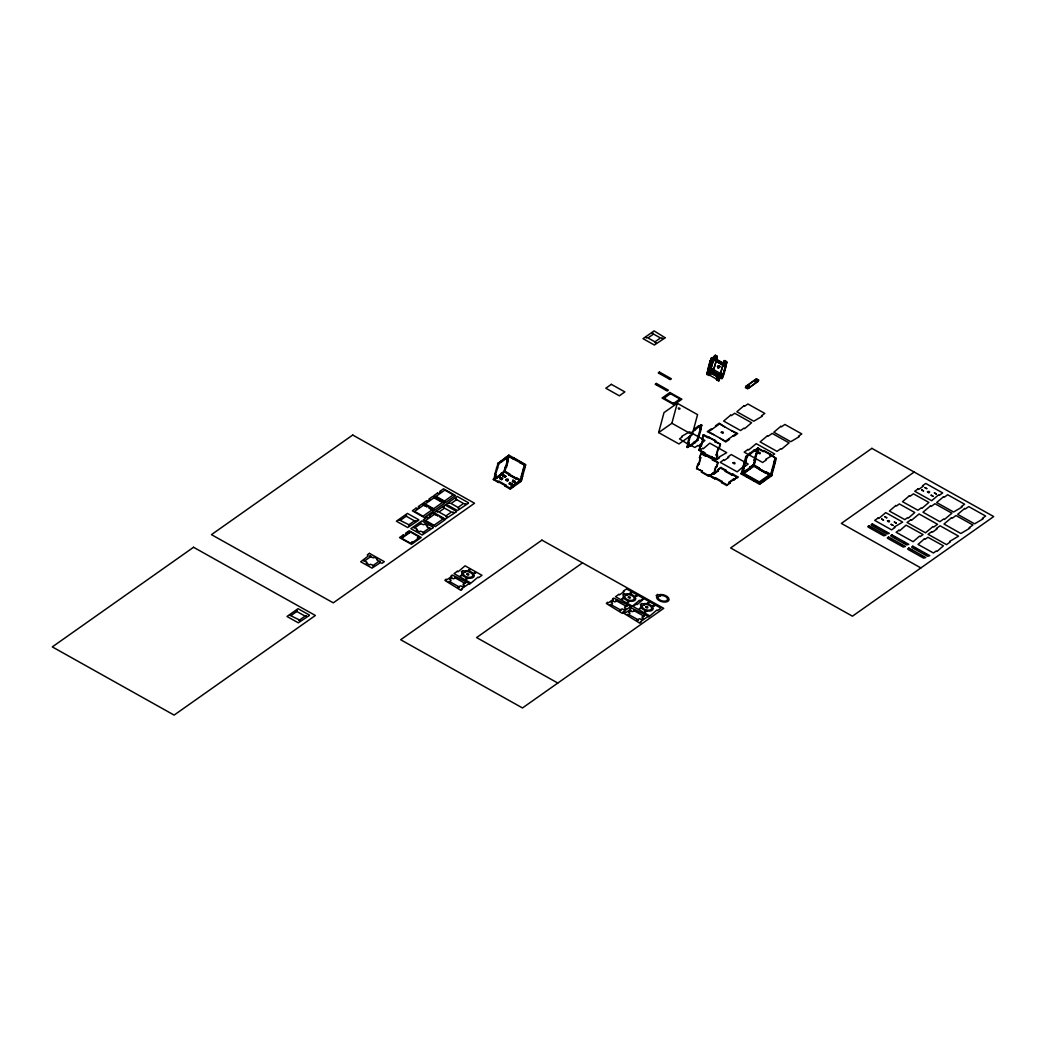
<?xml version="1.0" encoding="UTF-8"?>
<svg xmlns="http://www.w3.org/2000/svg" width="1046" height="1046" viewBox="0 0 1046 1046"><rect width="100%" height="100%" fill="white"/><g stroke="black" fill="none" stroke-linecap="round" stroke-linejoin="round"><path stroke-width="1.5" d="M714.065 359.589C716.732 360.007 715.098 358.569 713.568 359.876M719.23 367.224L719.883 366.911M717.478 366.623C717.438 365.329 717.752 369.905 719.217 367.368M712.234 361.118L711.463 361.38L712.496 360.935M713.202 369.081C709.293 371.108 715.804 366.636 710.404 369.839L713.83 357.837L725.832 364.557L722.407 376.56L710.404 369.839L722.407 376.56M719.086 367.355L717.608 366.401L718.694 367.957M661.634 338.381L662.589 338.643M645.761 337.583L646.755 337.832M714.784 355.823L717.308 357.235L712.744 372.729L709.28 370.702L710.129 371.448L714.274 356.176L715.32 355.248L717.177 356.281L716.471 357.405L717.177 356.281M719.06 367.277L718.027 366.296L718.105 367.904M724.263 361.132L726.787 362.544L722.224 378.037L718.772 376.037L719.609 376.743L723.754 361.485L724.8 360.556L726.643 361.589L725.937 362.7L726.643 361.589M719.975 366.715C719.086 363.72 718.694 368.153 718.223 366.1M719.687 376.599L724.303 360.909L726.146 361.942M506.277 457.9L506.068 458.658L505.506 457.468L506.277 457.9L497.569 463.679L508.814 455.141L525.733 464.607L521.261 481.278L510.226 489.057L505.153 486.207L505.859 485.096L499.099 481.304L498.38 482.428L493.307 479.578L496.824 476.492L497.386 477.682L496.824 476.492M495.922 474.662L494.653 474.583L498.079 463.326L498.85 463.757L508.879 456.684L504.813 471.824L494.784 478.898L494.013 478.467L495.15 474.23L495.922 474.662L494.784 478.898M495.425 475.015L498.85 463.757M501.858 461.011L501.649 461.77L500.877 461.338M498.38 482.428L499.099 481.304M499.753 478.571L500.459 477.46L499.753 478.571L501.596 479.617L502.315 478.493L501.596 479.617M501.243 473.367L501.805 474.57L501.243 473.367L504.551 471.04L509.624 473.877L508.918 474.989L515.691 478.78L516.397 477.669L521.47 480.506L512.762 486.285L513.547 486.717L512.971 485.527L512.762 486.285M508.238 460.567L506.97 460.488L508.238 460.567L506.46 467.235L505.179 467.157L504.041 471.393L520.96 480.872L522.608 476.27L521.326 476.192L522.098 476.623M506.97 460.488L508.108 456.252L525.523 465.365L519.954 462.881L520.66 461.77L520.45 462.528M502.995 476.296L503.701 475.172L502.995 476.296L504.839 477.329L505.545 476.218L504.839 477.329M493.307 479.578L504.342 471.798L508.814 455.141M505.153 486.207L505.859 485.096M508.918 474.989L509.624 473.877M513.377 458.331L513.181 459.089L513.887 457.978L520.15 462.123M509.232 483.88L509.938 482.768L509.232 483.88L511.076 484.913L511.782 483.801L511.076 484.913M510.226 489.057L513.743 485.959M512.475 481.591L513.181 480.48L512.475 481.591L514.318 482.637L515.024 481.513L514.318 482.637M515.691 478.78L516.397 477.669M517.182 483.174L517.391 482.415L518.162 482.847M524.255 465.287L520.189 480.441L510.16 487.501L510.932 487.946M521.836 475.838L523.615 469.17L524.386 469.602L523.615 469.17M523.889 469.968L525.027 465.718M658.64 432.599L664.001 412.608L677.246 403.259L697.551 414.634L692.191 434.626L678.946 443.962L658.64 432.599L671.885 423.264L677.246 403.259M687.601 443.151L688.869 443.216L687.601 443.151L689.379 436.483L690.661 436.561L689.889 436.13M686.961 447.034L689.772 445.047L690.543 445.478L687.732 447.466L686.961 447.034L688.098 442.785M710.888 368.846L707.894 369.225L710.103 367.669L712.339 359.34L710.129 360.896L707.894 369.225L720.079 376.05M719.282 380.731L706.978 373.605L711.045 358.464L712.091 357.536L713.934 358.569L713.228 359.68M688.373 443.582L690.151 436.914M707.122 374.56L707.828 373.435L707.122 374.56L709.463 375.239L710.718 370.48M706.978 373.605L711.581 357.889L713.934 358.569M687.732 447.466L688.869 443.216M708.194 371.395L720.197 378.116L707.933 371.591L711.097 359.772M712.091 357.536L711.372 358.647M701.186 429.135L699.918 429.056L701.186 429.135L697.76 440.392L690.334 446.237L689.772 445.047M694.034 429.148L694.596 430.337L699.212 426.467L698.44 426.036L694.034 429.148L694.806 429.579M708.966 375.592L709.672 374.481M690.334 446.237L690.543 445.478M710.221 371.317L714.823 355.601L716.667 356.647M709.502 375.017L711.058 371.16L710.352 372.271L712.705 372.951L717.308 357.235M715.32 355.248L714.614 356.372M689.562 445.805L696.989 439.961L700.415 428.703M698.244 426.794L701.055 424.807L701.827 425.238L699.016 427.226L698.44 426.036M699.016 427.226L699.212 426.467M699.918 429.056L701.055 424.807M700.689 429.488L701.827 425.238M718.171 374.01L716.458 378.914L717.674 374.363M721.361 363.603L721.06 363.197M698.95 450.185L704.533 452.683L698.95 450.185L700.088 445.949L701.369 446.027L703.147 439.359L701.879 439.281L703.147 439.359M701.879 439.281L703.513 434.691L715.569 440.562L714.849 441.674L720.433 444.171L715.359 441.32M699.46 449.832L700.598 445.596M702.376 438.928L703.513 434.691M700.088 445.949L700.859 446.38L702.651 439.725M720.197 375.776L718.942 380.535L716.588 379.855L717.295 378.744L716.588 379.855L718.445 380.901L719.151 379.776M718.981 380.326L720.302 376.939M720.328 377.227L720.537 376.455L719.831 377.58L722.185 378.26L726.787 362.544M724.8 360.556L724.093 361.668M696.571 468.569L702.154 471.066L696.571 468.569L697.708 464.332L698.99 464.411L700.768 457.743L699.499 457.664L700.768 457.743M699.499 457.664L701.134 453.075L713.189 458.946L712.483 460.057L718.053 462.554L712.98 459.704M697.081 468.216L698.218 463.979M699.996 457.311L701.134 453.075M697.708 464.332L698.48 464.764L700.271 458.096M703.827 453.794L704.834 453.088L699.761 450.238L702.559 448.263L703.33 448.695L709.789 443.164L726.708 452.643L718.707 457.298L719.478 457.73L716.68 459.717L711.607 456.867L710.6 457.586L703.827 453.794L704.023 453.036M703.017 435.044L708.09 437.895L708.796 436.77M704.533 452.683L704.324 453.441L716.379 459.312L717.517 455.075L716.235 454.997L717.517 455.075M713.49 478.048L708.927 474.845L708.22 475.969L701.448 472.177L701.657 471.419M700.637 453.428L705.71 456.278L706.416 455.154M701.448 472.177L702.154 471.066M710.6 457.586L711.306 456.474M714.849 441.674L715.569 440.562M708.22 475.969L708.927 474.845M712.483 460.057L713.189 458.946M713.228 472.91L709.711 475.995L713.228 472.91L714 473.341L713.79 474.1L713.019 473.668M716.235 454.997L718.027 448.329L719.295 448.407L720.433 444.171M716.745 454.644L718.524 447.976M710.796 456.827L715.869 459.665L717.007 455.428M718.027 448.329L718.798 448.76L719.936 444.524M718.053 462.554L716.915 466.791L715.647 466.712L713.856 473.38L718.419 470.229L717.648 469.798L718.21 470.988L718.419 470.229M716.144 466.359L714.366 473.027L715.137 473.459M715.647 466.712L716.418 467.144L717.556 462.907M708.417 475.211L714.784 478.846L715.49 477.721L722.263 481.513L721.557 482.637L726.63 485.475L729.938 483.134L729.376 481.945L729.938 483.134M714.784 478.846L715.49 477.721M717.438 470.556L720.956 467.457L726.029 470.295L725.323 471.419L732.095 475.198L732.801 474.086L737.875 476.937L729.167 482.703M747.354 388.615L748.06 387.504L747.354 388.615L745.51 387.582L745.876 386.288L755.905 379.214L758.428 380.626L748.191 388.458L745.667 387.046L755.905 379.214M746.216 386.471L745.51 387.582M721.557 482.637L722.263 481.513M725.323 471.419L726.029 470.295M726.63 485.475L730.147 482.376M756.742 379.044L756.036 380.156L756.742 379.044L758.585 380.077L758.219 381.385L748.191 388.458M732.095 475.198L732.801 474.086M733.586 479.591L737.875 476.937M734.357 480.022L734.567 479.264M774.223 462.92L774.994 463.352L773.713 463.273L775.557 457.926L770.484 455.075L776.328 458.357L771.66 475.773L759.618 484.272L741.156 473.93L745.824 456.514L754.258 449.95L754.833 451.14L754.258 449.95M743.209 467.81L743.981 468.255L742.699 468.177L744.987 461.155L745.759 461.587L744.987 461.155M743.471 468.608L742.137 473.603L754.179 465.104L755.513 460.109L754.244 460.031L755.513 460.109M745.262 461.94L746.596 456.945L755.029 450.381M747.106 456.579L742.634 473.25L759.553 482.716M745.746 471.668L745.17 470.478L745.746 471.668L750.152 468.556L749.59 467.366L750.152 468.556M747.21 476.44L747.001 477.198L747.707 476.087L741.366 473.171L745.17 470.478M754.244 460.031L756.023 453.363L757.304 453.441L758.638 448.446L754.833 451.14M741.156 473.93L753.198 465.444L757.866 448.015L763.711 451.284L763.92 450.525L770.693 454.317L770.484 455.075M753.983 480.232L753.774 480.99L754.48 479.879L759.827 483.514L763.632 480.82L762.861 480.389L763.436 481.578L763.632 480.82M762.665 481.147L771.87 475.015L766.025 471.746L765.306 472.857L758.546 469.066L759.252 467.954L753.408 464.672L749.59 467.366M775.06 458.279L770.588 474.936L753.669 465.47L758.141 448.799L763.214 451.65L763.92 450.525M759.252 467.954L758.546 469.066M759.618 484.272L759.827 483.514M765.306 472.857L766.025 471.746M769.987 455.428L770.693 454.317M767.084 478.035L767.28 477.277L768.052 477.708M772.432 469.589L773.203 470.02L772.432 469.589L771.098 474.583L759.056 483.082M772.706 470.373L774.485 463.705M716.458 378.914L718.131 374.965L711.698 372.167M655.293 342.604L656.3 342.879M399.154 519.836L400.173 520.097M400.056 520.372L399.127 520.124M289.742 615.1L290.762 615.362M290.696 615.61L289.703 615.362M448.891 502.865L449.924 503.113M437.777 511.873L436.757 511.625M449.872 503.348L448.865 503.113M652.22 332.785L653.07 333.347L652.194 333.112M369.866 555.897L370.885 556.158M370.807 556.407L369.853 556.211M419.995 522.791L421.015 523.052M420.95 523.314L419.943 523.026M464.555 582.648L465.575 582.91M465.457 583.197L464.502 582.884M626.031 605.726L627.051 605.987M626.985 606.235L626.005 606.013M643.499 615.519L644.532 615.767M644.401 616.055L643.447 615.754M372.938 565.716L373.958 565.978M373.906 566.213L372.886 565.951M423.081 532.61L424.101 532.885M424.035 533.107L423.029 532.872M448.564 581.511L449.584 581.785M449.466 582.06L448.512 581.746M610.04 604.588L611.06 604.85M610.982 605.111L610.001 604.85M627.508 614.368L628.541 614.643M628.411 614.917L627.469 614.63M664.903 337.596L654.077 330.902L643.042 338.682L654.365 345.023L665.23 337.78M505.296 458.226L508.604 455.899L513.678 458.736M418.596 520.307L407.718 527.537L396.395 521.209L407.43 513.416L418.753 519.757L418.256 520.228M506.46 467.235L505.179 467.157M497.386 477.682L501.805 474.57M433.031 527.772L422.166 535.016L410.843 528.675L421.878 520.895L433.201 527.236L432.704 527.694M309.185 615.571L298.306 622.815L286.983 616.473L298.018 608.68L309.341 615.022L308.845 615.493M456.252 511.847L445.374 519.091L434.051 512.749L445.086 504.97L456.409 511.311L455.912 511.769M468.333 503.322L457.468 510.566L446.145 504.224L457.18 496.432L468.503 502.773L468.007 503.244M712.914 372.193L712.705 372.951M722.381 377.501L722.185 378.26M758.585 380.077L757.879 381.189L756.546 379.803M691.798 432.312L694.596 430.337M713.581 434.587L707.227 431.671L711.045 428.978L711.816 429.409M724.617 426.807L719.269 423.172L715.451 425.866L716.222 426.297M720.341 438.379L725.689 442L729.507 439.32L728.735 438.889M731.376 430.599L737.731 433.515L733.913 436.208L733.141 435.777M582.53 562.866L476.597 637.576L557.806 683.051M717.648 469.798L720.956 467.457M713.79 474.1L718.21 470.988M754.061 450.708L757.866 448.015M757.304 453.441L756.023 453.363M729.376 481.945L733.795 478.833M914.178 472.034L841.35 523.405L920.872 567.926M446.302 516.672L447.309 516.946M300.176 620.919L299.169 620.644M656.221 343.127L655.293 342.957M405.573 515.312L406.58 515.586M406.436 515.874L405.508 515.56M415.053 520.62L416.06 520.882M408.646 525.131L409.653 525.393M415.903 521.183L414.987 520.895M409.561 525.667L408.62 525.458M455.324 498.327L456.318 498.602M443.229 506.852L444.236 507.127M436.823 511.363L437.829 511.638M456.252 498.85L455.245 498.576M444.158 507.375L443.164 507.101M413.615 527.302L414.621 527.563M363.472 560.395L364.479 560.669M414.543 527.825L413.575 527.602M408.071 532.362L409.078 532.623M401.899 536.716L402.893 536.99M364.387 560.931L363.407 560.656M409.012 532.885L408.018 532.636M402.802 537.252L401.821 536.964M296.162 610.576L297.169 610.851M464.79 503.636L465.81 503.924M297.077 611.112L296.096 610.825M458.396 508.147L459.39 508.421M452.709 512.161L453.703 512.435M465.732 504.159L464.764 503.963M459.299 508.683L458.357 508.448M429.488 528.086L430.494 528.361M453.637 512.684L452.63 512.409M447.23 517.195L446.263 516.972M379.358 561.192L380.352 561.454M430.429 528.609L429.422 528.335M380.26 561.728L379.306 561.493M417.89 537.853L418.884 538.128M411.706 542.207L412.712 542.482M418.818 538.376L417.812 538.102M412.621 542.743L411.666 542.508M305.641 615.885L306.635 616.146M299.234 620.396L300.241 620.67M306.57 616.408L305.602 616.186M669.976 393.44L670.97 393.714M663.569 397.951L664.576 398.225M670.904 393.963L669.937 393.741M664.485 398.5L663.504 398.212M679.442 398.748L680.449 399.023M673.049 403.259L674.055 403.534M680.358 399.284L679.39 399.023M673.964 403.795L672.996 403.534M454.762 577.144L455.768 577.418M455.69 577.667L454.722 577.444M458.396 587.002L459.403 587.264M459.259 587.564L458.357 587.303M616.238 600.221L617.232 600.496M617.088 600.783L616.172 600.496M619.873 610.08L620.866 610.341M620.723 610.642L619.807 610.354M633.706 610.001L634.713 610.276M634.621 610.537L633.667 610.302M637.341 619.86L638.348 620.134M638.204 620.422L637.302 620.16M645.813 337.296L646.82 337.557M661.7 338.08L662.68 338.329M709.946 373.357L720.145 374.965M748.936 386.026C749.642 384.248 748.086 387.935 748.871 386.183M678.946 408.894C681.364 409.627 678.893 406.646 678.815 408.855M755.225 381.489C755.722 379.711 754.846 383.372 755.33 381.685M712.208 361.824L712.208 361.105M714.274 356.176L716.798 357.588M723.754 361.485L726.277 362.897M755.696 379.973L758.219 381.385M713.568 358.033L725.571 364.74M711.542 358.111L713.725 359.327M713.372 359.589L725.362 366.296M711.045 358.464L725.872 366.924L723.636 375.253L710.103 367.669M710.129 360.896L712.836 362.413M745.876 386.288L748.4 387.7M745.706 386.824L747.563 387.857M710.731 370.964L713.254 372.376M720.197 376.272L722.721 377.684M710.012 372.075L722.015 378.796M707.488 373.252L710.012 374.664M716.955 378.56L719.478 379.973M763.41 450.878L770.183 454.67M749.838 453.062L750.61 453.493M749.642 453.82L750.413 454.252M745.824 456.514L746.596 456.945M708.286 437.136L715.059 440.915M753.198 465.444L771.66 475.773M698.636 435.358L699.408 435.79M698.127 435.711L698.898 436.156M671.885 423.264L692.191 434.626M696.989 439.961L697.76 440.392M694.178 441.935L694.949 442.366M693.982 442.693L694.753 443.125M747.511 476.845L754.271 480.637M690.569 445.099L694.871 447.505L697.682 445.531L698.453 445.962L704.899 440.431L689.523 431.828L681.534 436.483L682.306 436.914L679.495 438.902L690.072 445.452M705.919 455.507L712.679 459.299M720.746 468.216L732.292 474.439M732.592 474.845L737.665 477.695M709.92 475.237L714.993 478.087M721.766 481.866L726.839 484.716M715.294 478.493L722.067 482.271M701.958 471.824L708.717 475.616M496.942 467.562L497.713 467.993M504.342 471.798L521.261 481.278M496.432 467.915L497.203 468.347M503.492 475.93L505.349 476.976M512.971 481.238L514.815 482.271M500.263 478.218L502.106 479.251M509.729 483.527L511.586 484.56M493.516 478.82L498.589 481.657M505.362 485.449L510.435 488.299M498.89 482.062L505.663 485.854M708.495 371.422C710.783 372.873 708.652 370.389 708.495 371.422M717.974 376.717L719.504 376.835L718.903 375.998L718.824 377.318L717.974 376.652M709.005 371.042L709.463 371.696L709.018 370.925M711.738 369.12L712.81 369.46L711.764 368.99M714.326 359.445L714.928 360.229L714.353 359.327M720.942 374.612C723.453 375.606 721.962 373.03 720.956 374.52M721.217 374.416L721.832 375.122L721.217 374.363M723.531 364.936C726.081 365.682 724.46 363.407 723.544 364.897M723.806 364.753L724.708 365.302L723.806 364.727M665.844 389.857L666.943 390.132L665.871 389.766M668.891 378.469L669.989 378.744L668.891 378.469M678.148 408.175L678.174 408.11M721.243 432.312C723.688 435.306 724.407 430.547 721.269 432.207M732.985 462.907C735.626 465.941 735.743 461.025 733.011 462.816M758.206 452.787C760.939 455.795 761.096 450.852 758.219 452.748M466.791 574.162C468.778 577.248 470.216 572.502 466.804 574.097M506.055 480.127C508.108 483.239 509.441 478.375 506.055 480.127M506.251 479.369C508.421 482.441 509.507 477.643 506.277 479.303M628.267 597.24C630.241 600.286 631.849 595.632 628.28 597.174M645.735 607.02C647.736 610.066 649.305 605.373 645.761 606.955M887.453 520.934C889.558 523.981 890.747 519.313 887.505 520.803M927.475 491.79C929.397 494.863 931.005 490.169 927.501 491.725M656.365 384.536L657.476 384.81L656.378 384.51M659.411 373.147L660.523 373.422L659.425 373.121M871.383 528.021L872.482 528.295L871.383 527.995M874.744 526.177L875.855 526.465L874.757 526.151M890.904 539.278L892.016 539.566L890.904 539.278M894.265 537.134L895.363 537.448L894.33 537.029M911.223 550.327L912.334 550.614L911.236 550.301M915.237 548.483L916.335 548.797L915.263 548.418M881.19 533.512L882.288 533.826L881.242 533.421M884.563 531.682L885.661 531.983L884.589 531.616M900.724 544.783L901.835 545.058L900.737 544.744M904.071 542.626L905.182 542.913L904.084 542.599M921.042 555.818L922.154 556.106L921.055 555.792M925.043 553.975L926.155 554.262L925.043 553.975M895.794 505.506L889.414 511.063L904.842 519.627L907.627 517.639L908.399 518.071L914.779 512.514L899.351 503.937L896.566 505.937L895.794 505.506M909.379 495.765L902.502 501.675L917.93 510.252L921.212 507.898L921.984 508.33L928.874 502.407L913.433 493.843L910.151 496.196L909.379 495.765M898.919 530.27L896.134 532.27L913.119 541.697L919.499 536.14L920.271 536.559L923.056 534.571L906.071 525.144L899.691 530.701L898.919 530.27M924.403 538.847L918.022 544.417L933.463 552.981L936.235 550.981L937.02 551.412L943.4 545.855L927.959 537.291L925.174 539.278L924.403 538.847M193.549 547.267L52.3 646.899L174.12 715.098L315.369 615.479L193.549 547.267M352.711 435.031L211.449 534.65L333.282 602.849L474.531 503.231L352.711 435.031M653.502 334.066L647.984 337.963L654.94 341.846L660.457 337.963L653.502 334.066M416.099 508.16L412.346 510.801L424.336 517.522L434.051 510.67L428.899 507.781L431.841 509.99L423.015 516.214L414.556 511.481L423.382 505.257L427.213 506.839L422.048 503.95L418.295 506.604L419.394 507.205L417.184 508.761L416.099 508.16M426.703 500.681L422.95 503.322L434.94 510.043L444.655 503.191L432.652 496.471L428.899 499.125L429.998 499.727L427.788 501.282L426.703 500.681M437.555 493.019L433.802 495.66L445.805 502.381L455.52 495.529L443.517 488.809L439.765 491.463L440.863 492.078L438.653 493.634L437.555 493.019M406.188 516.214L400.67 520.097L400.906 520.79L408.973 524.752L414.491 520.856L406.188 516.214M433.985 497.778L425.16 504.002L433.619 508.735L442.445 502.511L433.985 497.778M444.851 490.116L436.012 496.34L444.472 501.086L453.31 494.85L444.851 490.116M369.46 553.36L367.264 554.916L368.244 556.027L360.7 561.78L372.023 568.122L380.247 562.748L382.117 563.232L384.327 561.676L369.46 553.36M611.335 384.34L605.817 388.223L619.35 395.806L624.867 391.91L611.335 384.34M370.493 556.786L364.976 560.669L366.989 562.369L366.087 563.01L369.46 564.892L370.376 564.265L373.278 565.324L378.796 561.427L376.769 559.741L377.684 559.1L374.298 557.204L373.396 557.845L370.493 556.786M427.095 517.221L423.342 519.875L435.345 526.596L445.06 519.744L439.895 516.855L442.85 519.064L434.012 525.288L425.552 520.555L434.378 514.331L438.209 515.913L433.057 513.024L429.305 515.665L430.403 516.279L428.193 517.835L427.095 517.221M403.259 534.964L399.507 537.605L411.496 544.325L421.211 537.474L409.208 530.767L405.456 533.408L406.554 534.022L404.344 535.578L403.259 534.964M420.623 523.68L415.105 527.576L417.132 529.263L416.216 529.904L419.603 531.799L420.505 531.159L423.408 532.218L428.925 528.335L426.912 526.648L427.814 526.007L424.441 524.111L423.525 524.752L420.623 523.68M296.776 611.479L291.259 615.362L291.494 616.055L299.561 620.017L305.079 616.12L296.776 611.479M410.542 532.061L401.716 538.285L410.176 543.031L413.131 542.063L417.812 538.755L417.367 537.945L419.001 536.794L410.542 532.061M444.511 508.134L438.993 512.03L445.949 515.913L451.467 512.03L444.511 508.134M456.605 499.609L451.088 503.505L458.043 507.388L463.561 503.505L456.605 499.609M500.119 477.277L502.642 478.689L500.119 477.277M503.361 474.989L505.885 476.401L503.361 474.989M659.425 372.075L658.261 372.899L670.264 379.606L671.414 378.796L659.425 372.075M509.598 482.572L512.122 483.984L509.598 482.572M512.841 480.297L515.364 481.709L512.841 480.297M656.365 383.464L655.214 384.274L667.217 390.995L668.368 390.184L656.365 383.464M669.885 392.498L662.066 398.016L674.069 404.737L681.887 399.219L669.885 392.498M670.434 393.701L664.04 398.212L673.519 403.521L679.913 399.01L670.434 393.701M446.093 579.353L444.89 580.203L445.439 580.792L460.881 590.336L462.084 589.486L461.312 589.055L468.15 584.23L470.138 583.812L452.277 574.999L451.074 575.849L451.846 576.281L446.864 579.785L446.093 579.353M457.364 571.286L454.042 573.613L470.962 583.093L477.917 577.209L478.689 577.64L481.997 575.313L465.078 565.834L458.135 571.717L457.364 571.286M451.846 578.033L449.649 579.589L451.035 580.36L450.107 581.877L458.566 586.61L460.855 585.865L462.24 586.636L464.45 585.08L463.051 584.309L463.979 582.792L455.52 578.059L453.245 578.804L451.846 578.033M462.881 570.606L461.325 571.691L462.136 572.149A6.407 3.543 15 0 0 468.163 578.111A6.407 3.543 15 0 0 473.812 574.123A6.407 3.543 15 0 0 463.692 571.064L462.881 570.606M465.339 571.979L463.456 572.881A4.864 2.68 15 0 0 468.242 577.248A4.864 2.68 15 0 0 472.452 574.28A4.864 2.68 15 0 0 464.999 571.796L465.339 571.979M461.469 575.117L460.253 575.967L462.24 575.548L461.469 575.117M469.51 569.442L468.307 570.292L470.282 569.874L469.51 569.442M466.974 578.203L465.771 579.053L467.745 578.634L466.974 578.203M475.015 572.528L473.812 573.378L475.786 572.96L475.015 572.528M541.92 540.128L400.67 639.747L522.49 707.959L663.739 608.341L541.92 540.128M730.605 415.184L723.649 421.067L740.568 430.534L743.876 428.206L744.647 428.638L751.603 422.754L734.684 413.275L731.376 415.615L730.605 415.184M743.811 405.861L736.855 411.745L753.774 421.224L762.273 416.203L761.501 415.772L764.809 413.432L747.89 403.965L744.582 406.293L743.811 405.861M719.543 423.957L708.508 431.75L725.427 441.216L736.462 433.436L719.543 423.957M723.544 460.018L720.236 462.345L737.155 471.824L744.111 465.941L744.883 466.372L748.191 464.032L731.272 454.565L727.964 456.893L728.735 457.324L724.316 460.449L723.544 460.018M748.008 449.466L744.19 452.147L762.652 462.489L766.47 459.795L765.698 459.364L774.694 454.003L756.232 443.661L748.779 449.898L748.008 449.466M767.568 435.672L760.115 441.896L777.034 451.375L780.852 448.682L781.624 449.113L789.076 442.876L772.157 433.41L768.339 436.104L767.568 435.672M780.774 426.35L773.831 432.233L790.75 441.7L799.236 436.692L798.464 436.26L801.785 433.92L784.866 424.454L781.545 426.781L780.774 426.35M753.944 466.255L743.915 473.328L759.291 481.931L769.32 474.858L753.944 466.255M618.827 594.363L615.519 596.691L632.438 606.17L639.394 600.286L640.165 600.718L643.473 598.377L626.554 588.911L623.246 591.238L624.017 591.67L619.598 594.795L618.827 594.363M607.569 602.431L606.366 603.281L606.915 603.869L622.357 613.414L623.56 612.564L622.788 612.119L629.627 607.295L631.601 606.876L613.754 598.064L612.551 598.913L613.322 599.345L608.341 602.862L607.569 602.431M613.322 601.11L611.112 602.666L612.511 603.437L611.583 604.954L620.043 609.687L622.318 608.929L623.717 609.713L625.926 608.157L624.527 607.373L625.456 605.869L616.996 601.136L614.721 601.881L613.322 601.11M624.344 593.683L622.801 594.769L623.612 595.226A6.407 3.543 15 0 0 629.627 601.189A6.407 3.543 15 0 0 635.275 597.201A6.407 3.543 15 0 0 625.155 594.128L624.344 593.683M626.816 595.056L624.933 595.959A4.864 2.68 15 0 0 629.718 600.326A4.864 2.68 15 0 0 633.928 597.358A4.864 2.68 15 0 0 626.476 594.873L626.816 595.056M622.932 598.194L621.729 599.044L623.704 598.626L622.932 598.194M630.986 592.52L629.784 593.37L631.758 592.951L630.986 592.52M628.45 601.28L627.234 602.13L629.221 601.712L628.45 601.28M636.491 595.605L635.288 596.455L637.262 596.037L636.491 595.605M636.308 604.143L633 606.471L649.919 615.95L656.862 610.066L657.633 610.498L660.954 608.171L644.035 598.691L637.079 604.575L636.308 604.143M625.05 612.211L623.847 613.061L624.397 613.649L639.825 623.194L641.028 622.344L640.257 621.912L647.108 617.088L649.082 616.669L631.222 607.857L630.019 608.707L630.79 609.138L625.822 612.642L625.05 612.211M630.803 610.89L628.594 612.446L629.98 613.218L629.051 614.734L637.511 619.467L639.799 618.722L641.185 619.494L643.395 617.938L642.009 617.166L642.937 615.649L634.477 610.916L632.189 611.662L630.803 610.89M641.826 603.464L640.283 604.549L641.093 605.006A6.407 3.543 15 0 0 647.108 610.969A6.407 3.543 15 0 0 652.756 606.981A6.407 3.543 15 0 0 642.636 603.921L641.826 603.464M657.659 594.455L656.117 595.54L656.927 595.998A6.407 3.543 15 0 0 662.955 601.96A6.407 3.543 15 0 0 668.603 597.972A6.407 3.543 15 0 0 658.483 594.899L657.659 594.455M644.284 604.836L642.401 605.739A4.864 2.68 15 0 0 647.199 610.106A4.864 2.68 15 0 0 651.397 607.138A4.864 2.68 15 0 0 643.944 604.653L644.284 604.836M640.414 607.974L639.211 608.824L641.185 608.406L640.414 607.974M648.455 602.3L647.252 603.15L649.226 602.731L648.455 602.3M660.131 595.828L658.248 596.73A4.864 2.68 15 0 0 663.033 601.097A4.864 2.68 15 0 0 667.243 598.129A4.864 2.68 15 0 0 659.791 595.645L660.131 595.828M871.88 448.355L730.631 547.973L852.451 616.186L993.7 516.567L871.88 448.355M645.918 611.06L644.715 611.91L646.69 611.492L645.918 611.06M653.972 605.386L652.756 606.235L654.744 605.817L653.972 605.386M918.048 488.913L914.74 491.254L931.659 500.72L938.615 494.836L939.386 495.268L942.694 492.941L925.775 483.461L922.467 485.802L923.239 486.233L918.819 489.345L918.048 488.913M878.012 518.058L874.704 520.385L891.623 529.864L894.945 527.524L894.173 527.092L902.659 522.085L885.74 512.605L878.797 518.489L878.012 518.058M868.978 525.746L867.775 526.596L868.324 527.184L883.7 535.787L885.897 535.225L868.978 525.746M872.351 523.902L871.148 524.752L871.697 525.34L887.073 533.957L889.27 533.382L872.351 523.902M921.683 489.894L923.54 490.927L921.683 489.894M924.926 487.606L926.769 488.639L924.926 487.606M881.66 519.025L883.504 520.071L881.66 519.025M884.89 516.75L886.747 517.783L884.89 516.75M931.162 495.189L933.006 496.235L931.162 495.189M934.405 492.914L936.248 493.947L934.405 492.914M891.127 524.334L892.983 525.367L891.127 524.334M894.369 522.046L896.213 523.092L894.369 522.046M910.857 519.784L907.039 522.464L925.501 532.806L932.954 526.569L933.725 527.001L937.543 524.308L919.081 513.978L911.628 520.215L910.857 519.784M930.417 505.976L922.964 512.213L939.883 521.692L943.688 518.999L944.46 519.431L951.925 513.194L935.006 503.727L931.188 506.408L930.417 505.976M943.623 496.667L936.667 502.551L953.586 512.017L962.085 507.009L961.313 506.565L964.621 504.237L947.702 494.758L944.394 497.098L943.623 496.667M888.512 537.003L887.309 537.853L887.858 538.442L903.234 547.058L905.431 546.483L888.512 537.003M891.859 534.859L890.656 535.709L891.205 536.297L906.581 544.914L908.778 544.338L891.859 534.859M931.868 531.603L928.05 534.284L946.512 544.626L950.33 541.933L949.559 541.501L958.554 536.14L940.093 525.798L936.275 528.491L937.046 528.923L932.64 532.035L931.868 531.603M951.429 517.809L943.976 524.033L960.895 533.512L969.89 528.138L969.119 527.707L972.937 525.014L956.005 515.547L952.2 518.241L951.429 517.809M964.634 508.487L957.678 514.37L974.597 523.837L983.096 518.829L982.325 518.398L985.633 516.057L968.714 506.591L965.406 508.918L964.634 508.487M908.83 548.052L907.627 548.902L908.176 549.49L923.553 558.106L925.749 557.531L908.83 548.052M912.831 546.208L911.628 547.058L912.177 547.646L927.554 556.25L929.763 555.674L912.831 546.208"/></g></svg>
